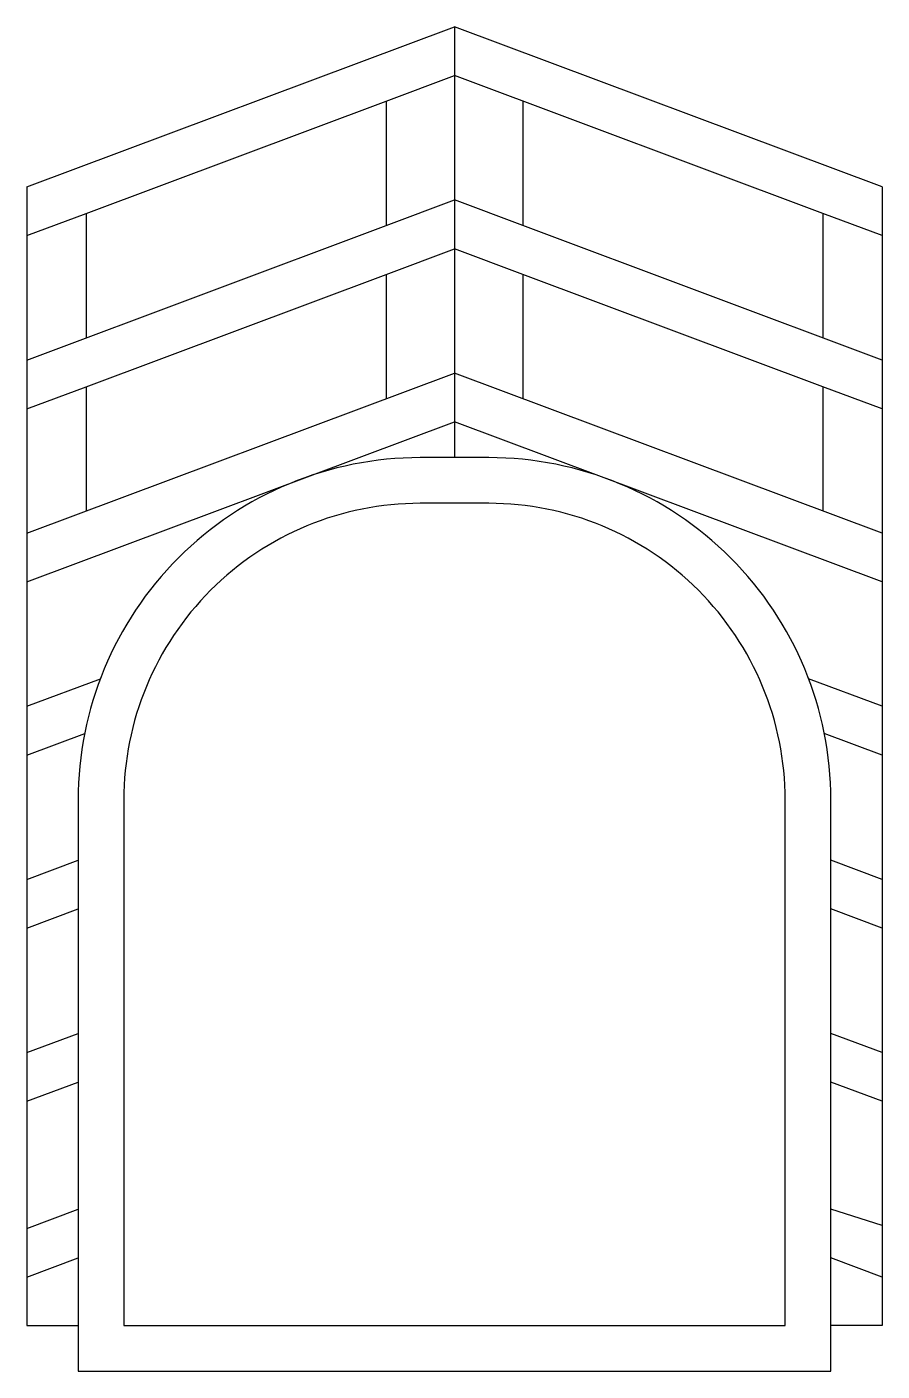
# Model space of a CAD drawing. Header units: inches. Extents: x -4.8 to 4.8, y 0 to 14.9.
import ezdxf

# ---------------------------------------------------------------- set-up
doc = ezdxf.new("R2010")
doc.units = ezdxf.units.IN
doc.header["$MEASUREMENT"] = 0
doc.layers.add('CUT', color=7, linetype='Continuous')

msp = doc.modelspace()

# ---------------------------------------------------------------- linework, layer by layer
at = {"layer": 'CUT'}
for p, q in [((-4.75, 13.148), (0, 14.925)), ((0, 14.925), (0, 14.384)), ((4.75, 13.148), (0, 14.925)), ((-0.76, 14.099), (0, 14.384)), ((0, 14.384), (0, 13.003)), ((4.093, 12.852), (0, 14.384)), ((-4.093, 12.852), (-0.76, 14.099)), ((-0.76, 14.099), (-0.76, 12.718)), ((-0.76, 14.099), (-0.76, 14.099)), ((0.76, 14.099), (0.76, 12.718)), ((-4.75, 13.148), (-4.75, 13.148)), ((4.75, 13.148), (4.75, 12.607)), ((4.75, 13.148), (4.75, 13.148)), ((-0.76, 12.718), (0, 13.003)), ((0, 13.003), (0, 12.462)), ((0.76, 12.718), (0, 13.003)), ((-4.75, 12.607), (-4.093, 12.852)), ((-4.093, 12.852), (-4.093, 11.471)), ((-4.093, 12.852), (-4.093, 12.852)), ((4.093, 12.852), (4.093, 11.471)), ((4.75, 12.607), (4.093, 12.852)), ((-4.75, 11.226), (-0.76, 12.718)), ((4.75, 11.226), (0.76, 12.718)), ((-4.75, 12.607), (-4.75, 11.226)), ((4.75, 12.607), (4.75, 11.226)), ((-0.76, 12.177), (0, 12.462)), ((0, 12.462), (0, 11.081)), ((0.76, 12.177), (0, 12.462)), ((-4.093, 10.93), (-0.76, 12.177)), ((-0.76, 12.177), (-0.76, 10.796)), ((0.76, 12.177), (0.76, 10.796)), ((4.093, 10.93), (0.76, 12.177)), ((-4.75, 11.226), (-4.75, 10.685)), ((4.75, 11.226), (4.75, 10.685)), ((-4.75, 9.304), (0, 11.081)), ((0, 11.081), (0, 10.54)), ((4.75, 9.304), (0, 11.081)), ((-4.75, 10.685), (-4.093, 10.93)), ((-4.093, 10.93), (-4.093, 9.549)), ((4.093, 10.93), (4.093, 9.549)), ((4.75, 10.685), (4.093, 10.93)), ((-4.75, 10.685), (-4.75, 9.304)), ((4.75, 10.685), (4.75, 9.304)), ((-4.75, 8.763), (0, 10.54)), ((0, 10.54), (0, 10.142)), ((4.75, 8.763), (0, 10.54)), ((-4.75, 9.304), (-4.75, 8.763)), ((4.75, 9.304), (4.75, 8.763)), ((-4.75, 8.763), (-4.75, 7.381)), ((4.75, 8.763), (4.75, 7.381)), ((-4.75, 7.381), (-3.934, 7.687)), ((4.75, 7.381), (3.934, 7.687)), ((-4.75, 7.381), (-4.75, 6.84)), ((4.75, 7.381), (4.75, 6.84)), ((-4.75, 6.84), (-4.107, 7.081)), ((4.75, 6.84), (4.107, 7.081)), ((-4.75, 6.84), (-4.75, 5.459)), ((4.75, 6.84), (4.75, 5.459)), ((-4.75, 5.459), (-4.18, 5.673)), ((4.75, 5.459), (4.18, 5.673)), ((-4.75, 5.459), (-4.75, 4.918)), ((4.75, 5.459), (4.75, 4.918)), ((-4.75, 4.918), (-4.18, 5.132)), ((4.75, 4.918), (4.18, 5.132)), ((-4.75, 4.918), (-4.75, 3.537)), ((4.75, 4.918), (4.75, 3.537)), ((-4.75, 3.537), (-4.18, 3.75)), ((4.75, 3.537), (4.18, 3.75)), ((-4.75, 3.537), (-4.75, 2.996)), ((4.75, 3.537), (4.75, 2.996)), ((-4.75, 2.996), (-4.18, 3.209)), ((4.75, 2.996), (4.18, 3.209)), ((4.75, 2.996), (4.75, 1.615)), ((-4.75, 1.583), (-4.18, 1.797)), ((4.75, 1.615), (4.18, 1.797)), ((-4.75, 1.583), (-4.75, 1.043)), ((4.75, 1.615), (4.75, 1.043)), ((-4.75, 1.043), (-4.18, 1.256)), ((4.75, 1.043), (4.18, 1.256))]:
    msp.add_line(p, q, dxfattribs=at)
for points in [[(-4.75, 13.148), (-4.75, 12.607), (-4.75, 12.607)], [(-4.75, 2.996), (-4.75, 1.615), (-4.75, 1.583)], [(-4.75, 1.043), (-4.75, 0.507), (-4.18, 0.507)], [(4.75, 1.043), (4.75, 0.507), (4.18, 0.507)]]:
    msp.add_lwpolyline(points, dxfattribs=at)
for points in [[(-4.18, 0), (4.18, 0), (4.18, 6.342, 0.414214), (0.38, 10.142), (-0.38, 10.142, 0.414214), (-4.18, 6.342)], [(-0.38, 9.635, 0.414214), (-3.673, 6.342), (-3.673, 0.507), (3.673, 0.507), (3.673, 6.342, 0.414214), (0.38, 9.635)]]:
    msp.add_lwpolyline(points, format="xyb", close=True, dxfattribs=at)

doc.saveas('drawing.dxf')
